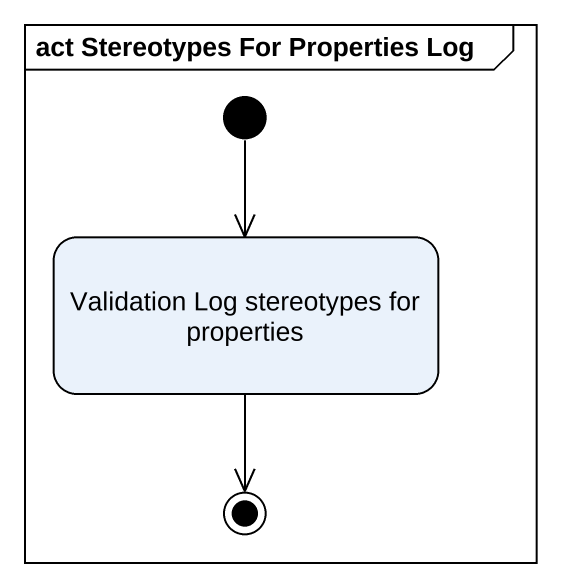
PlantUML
@startuml
mainframe act Stereotypes For Properties Log
hide empty description
state "Validation Log stereotypes for properties" as Validation_Log_stereotypes
[*] --> Validation_Log_stereotypes
Validation_Log_stereotypes --> [*]
@enduml
